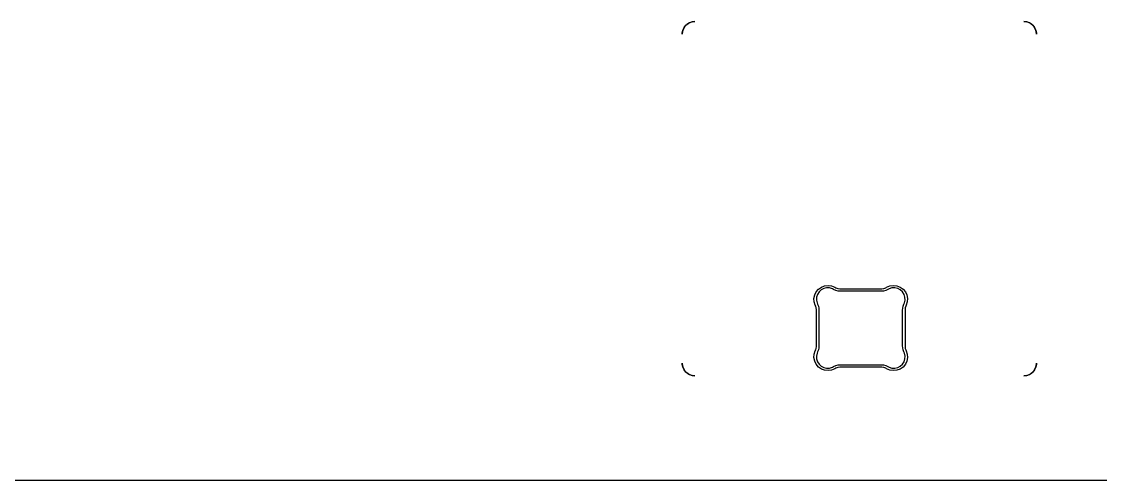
# Model space of a CAD drawing. Header units: inches. Extents: x -0.9 to 12.5, y -6 to -2.
# Drawn here: x 4.136 to 5.814, y -5.966 to -5.252 of the extents above; entities that cross this region are included whole.
import ezdxf

# ---------------------------------------------------------------- set-up
doc = ezdxf.new("R2010")
doc.units = ezdxf.units.IN
doc.header["$MEASUREMENT"] = 0
doc.layers.add('Edge.Cuts', color=40, linetype='CONTINUOUS', true_color=0xfabd2f)

msp = doc.modelspace()

# ---------------------------------------------------------------- linework, layer by layer
at = {"layer": 'Edge.Cuts', "linetype": 'CONTINUOUS'}
for p, q in [((5.1729, -5.2551), (5.1769, -5.2532)), ((5.179, -5.2527), (5.1749, -5.2541)), ((5.1769, -5.2532), (5.1812, -5.2522)), ((5.1834, -5.2522), (5.179, -5.2527)), ((5.1812, -5.2522), (5.1834, -5.2522)), ((5.6996, -5.2527), (5.6952, -5.2522)), ((5.6952, -5.2522), (5.6974, -5.2522)), ((5.6974, -5.2522), (5.7018, -5.2532)), ((5.7038, -5.2541), (5.6996, -5.2527)), ((5.7018, -5.2532), (5.7058, -5.2551)), ((5.1637, -5.2696), (5.1647, -5.2653)), ((5.1642, -5.2675), (5.1637, -5.2719)), ((5.1637, -5.2719), (5.1637, -5.2696)), ((5.1657, -5.2633), (5.1642, -5.2675)), ((5.1647, -5.2653), (5.1666, -5.2613)), ((5.168, -5.2596), (5.1657, -5.2633)), ((5.1666, -5.2613), (5.1694, -5.2578)), ((5.1711, -5.2565), (5.168, -5.2596)), ((5.1694, -5.2578), (5.1729, -5.2551)), ((5.1749, -5.2541), (5.1711, -5.2565)), ((5.7075, -5.2565), (5.7038, -5.2541)), ((5.7058, -5.2551), (5.7092, -5.2578)), ((5.7106, -5.2596), (5.7075, -5.2565)), ((5.7092, -5.2578), (5.712, -5.2613)), ((5.713, -5.2633), (5.7106, -5.2596)), ((5.712, -5.2613), (5.7139, -5.2653)), ((5.7144, -5.2675), (5.713, -5.2633)), ((5.7139, -5.2653), (5.7149, -5.2696)), ((5.7149, -5.2719), (5.7144, -5.2675)), ((5.7149, -5.2696), (5.7149, -5.2719)), ((5.3698, -5.6777), (5.3721, -5.6727)), ((5.3721, -5.6727), (5.3757, -5.6685)), ((5.3767, -5.6729), (5.3742, -5.6767)), ((5.3757, -5.6685), (5.3802, -5.6653)), ((5.38, -5.6698), (5.3767, -5.6729)), ((5.384, -5.6677), (5.38, -5.6698)), ((5.3802, -5.6653), (5.3853, -5.6633)), ((5.3884, -5.6666), (5.384, -5.6677)), ((5.3853, -5.6633), (5.3908, -5.6627)), ((5.393, -5.6667), (5.3884, -5.6666)), ((5.3908, -5.6627), (5.3962, -5.6635)), ((5.3973, -5.6679), (5.393, -5.6667)), ((5.3962, -5.6635), (5.4013, -5.6657)), ((5.3993, -5.6691), (5.3973, -5.6679)), ((5.4027, -5.6707), (5.3993, -5.6691)), ((5.4013, -5.6657), (5.4026, -5.6665)), ((5.4026, -5.6665), (5.4056, -5.6676)), ((5.4064, -5.6717), (5.4027, -5.6707)), ((5.4056, -5.6676), (5.4087, -5.6681)), ((5.4102, -5.672), (5.4064, -5.6717)), ((5.4087, -5.6681), (5.4102, -5.6681)), ((5.4102, -5.6681), (5.4102, -5.6681)), ((5.4102, -5.6681), (5.4728, -5.6681)), ((5.4728, -5.672), (5.4102, -5.672)), ((5.4102, -5.672), (5.4102, -5.672)), ((5.4728, -5.6681), (5.4743, -5.6681)), ((5.4766, -5.6717), (5.4728, -5.672)), ((5.4743, -5.6681), (5.4774, -5.6676)), ((5.4803, -5.6707), (5.4766, -5.6717)), ((5.4774, -5.6676), (5.4804, -5.6665)), ((5.4837, -5.6691), (5.4803, -5.6707)), ((5.4804, -5.6665), (5.4817, -5.6657)), ((5.4817, -5.6657), (5.4868, -5.6635)), ((5.4857, -5.6679), (5.4837, -5.6691)), ((5.49, -5.6667), (5.4857, -5.6679)), ((5.4868, -5.6635), (5.4922, -5.6627)), ((5.4946, -5.6666), (5.49, -5.6667)), ((5.4922, -5.6627), (5.4977, -5.6633)), ((5.499, -5.6677), (5.4946, -5.6666)), ((5.4977, -5.6633), (5.5028, -5.6653)), ((5.503, -5.6698), (5.499, -5.6677)), ((5.5028, -5.6653), (5.5073, -5.6685)), ((5.5063, -5.6729), (5.503, -5.6698)), ((5.5088, -5.6767), (5.5063, -5.6729)), ((5.5073, -5.6685), (5.5109, -5.6727)), ((5.5109, -5.6727), (5.5132, -5.6777)), ((5.3687, -5.6831), (5.3698, -5.6777)), ((5.3691, -5.6886), (5.3687, -5.6831)), ((5.3708, -5.6938), (5.3691, -5.6886)), ((5.3728, -5.681), (5.3725, -5.6856)), ((5.3725, -5.6856), (5.3734, -5.69)), ((5.3742, -5.6767), (5.3728, -5.681)), ((5.5102, -5.681), (5.5088, -5.6767)), ((5.5096, -5.69), (5.5105, -5.6856)), ((5.5105, -5.6856), (5.5102, -5.681)), ((5.5139, -5.6886), (5.5121, -5.6938)), ((5.5132, -5.6777), (5.5142, -5.6831)), ((5.5142, -5.6831), (5.5139, -5.6886)), ((5.3714, -5.695), (5.3708, -5.6938)), ((5.3722, -5.6975), (5.3714, -5.695)), ((5.3726, -5.7001), (5.3722, -5.6975)), ((5.3726, -5.7015), (5.3726, -5.7001)), ((5.3726, -5.7568), (5.3726, -5.7015)), ((5.3726, -5.7015), (5.3726, -5.7015)), ((5.3734, -5.69), (5.3744, -5.6921)), ((5.3744, -5.6921), (5.3756, -5.6951)), ((5.3756, -5.6951), (5.3763, -5.6982)), ((5.3763, -5.6982), (5.3765, -5.7015)), ((5.3765, -5.7015), (5.3765, -5.7015)), ((5.3765, -5.7015), (5.3765, -5.7568)), ((5.5065, -5.7015), (5.5067, -5.6982)), ((5.5065, -5.7568), (5.5065, -5.7015)), ((5.5065, -5.7015), (5.5065, -5.7015)), ((5.5067, -5.6982), (5.5074, -5.6951)), ((5.5074, -5.6951), (5.5086, -5.6921)), ((5.5086, -5.6921), (5.5096, -5.69)), ((5.5086, -5.6921), (5.5086, -5.6921)), ((5.5108, -5.6975), (5.5104, -5.7001)), ((5.5104, -5.7001), (5.5104, -5.7015)), ((5.5104, -5.7015), (5.5104, -5.7015)), ((5.5104, -5.7015), (5.5104, -5.7568)), ((5.5116, -5.695), (5.5108, -5.6975)), ((5.5121, -5.6938), (5.5116, -5.695)), ((5.5121, -5.6938), (5.5121, -5.6938)), ((5.3726, -5.7581), (5.3726, -5.7568)), ((5.3726, -5.7568), (5.3726, -5.7568)), ((5.3765, -5.7568), (5.3763, -5.76)), ((5.3765, -5.7568), (5.3765, -5.7568)), ((5.5067, -5.76), (5.5065, -5.7568)), ((5.5104, -5.7568), (5.5104, -5.7581)), ((5.3687, -5.7752), (5.3691, -5.7697)), ((5.3691, -5.7697), (5.3708, -5.7645)), ((5.3708, -5.7645), (5.3714, -5.7633)), ((5.3708, -5.7645), (5.3708, -5.7645)), ((5.3714, -5.7633), (5.3722, -5.7608)), ((5.3722, -5.7608), (5.3726, -5.7581)), ((5.3734, -5.7682), (5.3725, -5.7727)), ((5.3725, -5.7727), (5.3728, -5.7772)), ((5.3744, -5.7662), (5.3734, -5.7682)), ((5.3756, -5.7632), (5.3744, -5.7662)), ((5.3744, -5.7662), (5.3744, -5.7662)), ((5.3763, -5.76), (5.3756, -5.7632)), ((5.5074, -5.7632), (5.5067, -5.76)), ((5.5086, -5.7662), (5.5074, -5.7632)), ((5.5096, -5.7682), (5.5086, -5.7662)), ((5.5105, -5.7727), (5.5096, -5.7682)), ((5.5102, -5.7772), (5.5105, -5.7727)), ((5.5104, -5.7581), (5.5108, -5.7608)), ((5.5108, -5.7608), (5.5116, -5.7633)), ((5.5116, -5.7633), (5.5121, -5.7645)), ((5.5121, -5.7645), (5.5121, -5.7645)), ((5.5121, -5.7645), (5.5139, -5.7697)), ((5.5139, -5.7697), (5.5142, -5.7752)), ((5.1637, -5.7859), (5.1637, -5.7837)), ((5.1637, -5.7837), (5.1642, -5.788)), ((5.1647, -5.7902), (5.1637, -5.7859)), ((5.1642, -5.788), (5.1657, -5.7922)), ((5.1666, -5.7942), (5.1647, -5.7902)), ((5.3698, -5.7806), (5.3687, -5.7752)), ((5.3721, -5.7856), (5.3698, -5.7806)), ((5.3757, -5.7898), (5.3721, -5.7856)), ((5.3728, -5.7772), (5.3742, -5.7815)), ((5.3742, -5.7815), (5.3767, -5.7854)), ((5.3802, -5.793), (5.3757, -5.7898)), ((5.3767, -5.7854), (5.38, -5.7884)), ((5.38, -5.7884), (5.384, -5.7906)), ((5.393, -5.7915), (5.3973, -5.7903)), ((5.3973, -5.7903), (5.3993, -5.7892)), ((5.3993, -5.7892), (5.4027, -5.7876)), ((5.3993, -5.7892), (5.3993, -5.7892)), ((5.4027, -5.7876), (5.4064, -5.7866)), ((5.4087, -5.7902), (5.4056, -5.7907)), ((5.4064, -5.7866), (5.4102, -5.7862)), ((5.4102, -5.7902), (5.4087, -5.7902)), ((5.4102, -5.7862), (5.4728, -5.7862)), ((5.4728, -5.7902), (5.4102, -5.7902)), ((5.4728, -5.7862), (5.4766, -5.7866)), ((5.4743, -5.7902), (5.4728, -5.7902)), ((5.4774, -5.7907), (5.4743, -5.7902)), ((5.4766, -5.7866), (5.4803, -5.7876)), ((5.4803, -5.7876), (5.4837, -5.7892)), ((5.4837, -5.7892), (5.4857, -5.7903)), ((5.4857, -5.7903), (5.49, -5.7915)), ((5.499, -5.7906), (5.503, -5.7884)), ((5.5073, -5.7898), (5.5028, -5.793)), ((5.503, -5.7884), (5.5063, -5.7854)), ((5.5063, -5.7854), (5.5088, -5.7815)), ((5.5109, -5.7856), (5.5073, -5.7898)), ((5.5088, -5.7815), (5.5102, -5.7772)), ((5.5132, -5.7806), (5.5109, -5.7856)), ((5.5142, -5.7752), (5.5132, -5.7806)), ((5.7139, -5.7902), (5.712, -5.7942)), ((5.713, -5.7922), (5.7144, -5.788)), ((5.7149, -5.7859), (5.7139, -5.7902)), ((5.7144, -5.788), (5.7149, -5.7837)), ((5.7149, -5.7837), (5.7149, -5.7859)), ((5.1657, -5.7922), (5.168, -5.7959)), ((5.1694, -5.7977), (5.1666, -5.7942)), ((5.168, -5.7959), (5.1711, -5.7991)), ((5.1729, -5.8004), (5.1694, -5.7977)), ((5.1711, -5.7991), (5.1749, -5.8014)), ((5.1769, -5.8024), (5.1729, -5.8004)), ((5.1749, -5.8014), (5.179, -5.8029)), ((5.1812, -5.8033), (5.1769, -5.8024)), ((5.179, -5.8029), (5.1834, -5.8033)), ((5.1834, -5.8033), (5.1812, -5.8033)), ((5.3853, -5.7949), (5.3802, -5.793)), ((5.384, -5.7906), (5.3884, -5.7916)), ((5.3908, -5.7955), (5.3853, -5.7949)), ((5.3884, -5.7916), (5.393, -5.7915)), ((5.3962, -5.7947), (5.3908, -5.7955)), ((5.4013, -5.7926), (5.3962, -5.7947)), ((5.4026, -5.7918), (5.4013, -5.7926)), ((5.4013, -5.7926), (5.4013, -5.7926)), ((5.4056, -5.7907), (5.4026, -5.7918)), ((5.4804, -5.7918), (5.4774, -5.7907)), ((5.4817, -5.7926), (5.4804, -5.7918)), ((5.4868, -5.7947), (5.4817, -5.7926)), ((5.4922, -5.7955), (5.4868, -5.7947)), ((5.49, -5.7915), (5.4946, -5.7916)), ((5.4977, -5.7949), (5.4922, -5.7955)), ((5.4946, -5.7916), (5.499, -5.7906)), ((5.5028, -5.793), (5.4977, -5.7949)), ((5.6952, -5.8033), (5.6996, -5.8029)), ((5.6974, -5.8033), (5.6952, -5.8033)), ((5.7018, -5.8024), (5.6974, -5.8033)), ((5.6996, -5.8029), (5.7038, -5.8014)), ((5.7058, -5.8004), (5.7018, -5.8024)), ((5.7038, -5.8014), (5.7075, -5.7991)), ((5.7092, -5.7977), (5.7058, -5.8004)), ((5.7075, -5.7991), (5.7106, -5.7959)), ((5.712, -5.7942), (5.7092, -5.7977)), ((5.7106, -5.7959), (5.713, -5.7922)), ((12.4961, -5.9663), (-0.9213, -5.9663)), ((-0.9211, -5.9659), (12.4959, -5.9659))]:
    msp.add_line(p, q, dxfattribs=at)

doc.saveas('drawing.dxf')
